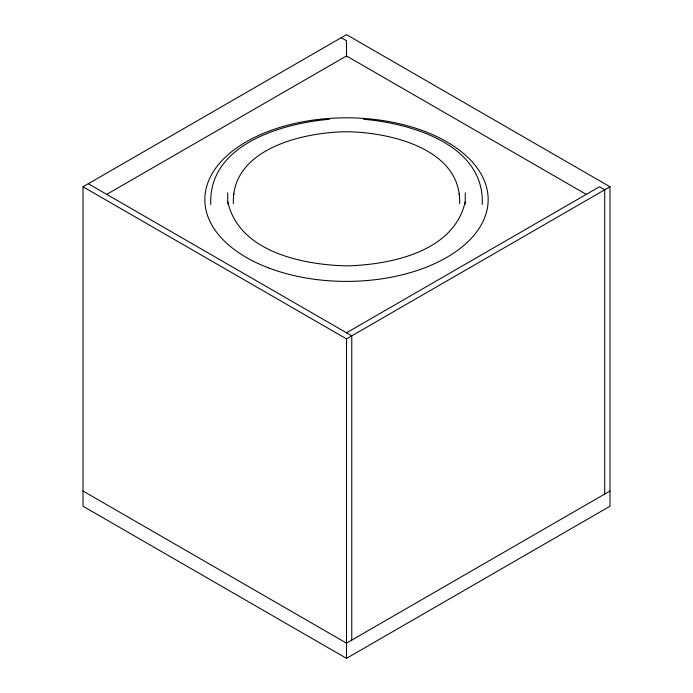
<?xml version="1.0" encoding="UTF-8"?>
<svg xmlns="http://www.w3.org/2000/svg" width="693" height="693" viewBox="0 0 693 693"><rect width="100%" height="100%" fill="white"/><g stroke="black" fill="none" stroke-linecap="round" stroke-linejoin="round"><path stroke-width="1.04" d="M233.394 195.495L233.836 193.46M465.263 201.49C454.339 251.905 390.289 264.821 346.5 265.878C302.711 264.821 238.661 251.905 227.737 201.49M83.013 186.772L346.5 34.65L609.987 186.772L609.987 506.228L346.5 658.35L83.013 506.228L83.013 186.772L346.5 338.894L609.987 186.772M106.67 194.412L346.5 55.951L586.33 194.412M346.5 332.805L599.445 186.772L604.712 189.813L604.712 494.057M609.987 491.016L346.5 643.139L83.013 491.016M329.452 119.274C281.843 123.354 208.073 144.655 210.767 204.539M363.548 119.274C411.157 123.354 484.927 144.655 482.233 204.539M341.233 37.691L346.5 40.731L346.5 56.973M88.288 183.732L351.767 335.845L351.767 640.098M459.164 193.46L459.606 195.495M465.263 192.862L465.263 203.924M459.606 203.716C461.936 148.648 389.241 132.086 346.5 131.739C303.759 132.086 231.064 148.648 233.394 203.716M346.5 338.894L346.5 658.35M227.737 192.862L227.737 203.924M268.104 267.732A141.667 81.791 0 0 0 487.889 204.738A141.667 81.791 0 0 0 283.506 126.343A141.667 81.791 0 0 0 268.104 267.732"/></g></svg>
